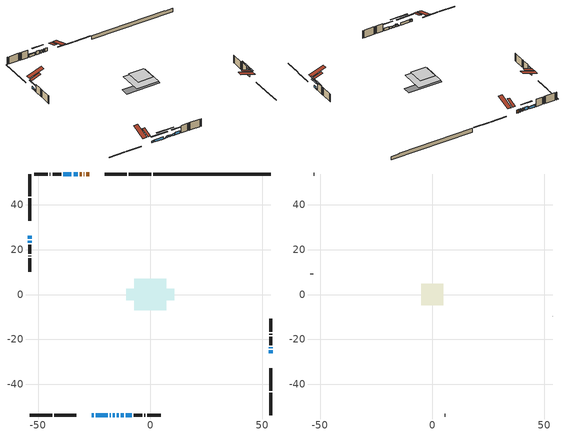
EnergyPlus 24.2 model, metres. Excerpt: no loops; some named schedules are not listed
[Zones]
conditioned space
 floor outside (Floor1 construction): -2.53,-2.53 -2.53,2.53 2.53,2.53 2.53,-2.53 z0.61
 floor adiabatic (AdiabaticFloorConstruction): -7.09,-7.09 -7.09,7.09 7.09,7.09 7.09,-7.09 z3.05
 floor foundation (Slab1 construction): -10.64,-2.46 -10.64,2.46 10.64,2.46 10.64,-2.46 z-1.83
 wall outside (RimJoist1 construction): 0.42,53.77 -9.58,53.77 / -53.77,-53.77 -43.77,-53.77 / -53.77,53.77 -53.77,43.77 / 53.77,-53.77 53.77,-43.77 z0.61:0.91
 wall outside (RimJoist2 construction): -10.51,53.77 -20.34,53.77 / -42.84,-53.77 -33.01,-53.77 / -53.77,42.84 -53.77,33.01 / 53.77,-42.84 53.77,-33.01 z0.61:0.91
 wall outside (AdiabaticWallConstruction 1): -27.2,53.77 -28.48,53.77 / -29.41,53.77 -29.75,53.77 / -30.67,53.77 -31.49,53.77 z0.61:2.64
 wall outside (AdiabaticWallConstruction): -26.15,-53.77 -25.24,-53.77 / -16.79,-53.77 -15.88,-53.77 z0.61:1.69; -24.31,-53.77 -18.94,-53.77 / -10.97,-53.77 -8.28,-53.77 z0.61:2.21; -32.41,53.77 -34.23,53.77 z0.61:2.77; -53.77,26.15 -53.77,24.85 / 53.77,-26.15 53.77,-24.85 z0.61:2.16; -18.01,-53.77 -17.72,-53.77 / 53.77,-23.92 53.77,-23.63 z0.61:0.96; -35.15,53.77 -38.83,53.77 z0.61:2.07; -53.77,23.92 -53.77,23.04 z0.61:1.66; -14.96,-53.77 -14,-53.77 / -13.07,-53.77 -11.9,-53.77 z0.61:1.83
 wall outside (Wall1 construction): -39.76,53.77 -43.61,53.77 / -7.35,-53.77 -3.5,-53.77 / -53.77,22.11 -53.77,18.26 / 53.77,-22.7 53.77,-18.85 z0.61:5.49
 wall outside (Wall2 construction): -44.54,53.77 -44.87,53.77 / -2.57,-53.77 -2.25,-53.77 / -53.77,17.33 -53.77,17.01 / 53.77,-17.92 53.77,-17.6 z0.61:5.49
 wall outside (Wall3 construction): -45.79,53.77 -51.73,53.77 / -1.32,-53.77 4.61,-53.77 / -53.77,16.08 -53.77,10.14 / 53.77,-16.67 53.77,-10.74 z0.61:5.49
 wall foundation (FoundationWall1 construction): 1.35,53.77,-1.83 1.35,53.77,0.61 48.53,53.77,0.61 48.53,53.77,0.26 53.77,53.77,0.26 53.77,53.77,-1.83
 window (WindowConstruction): -26.15,-53.77 -25.24,-53.77 z0.61:1.69
 window (WindowConstruction 5): -24.31,-53.77 -18.94,-53.77 z0.61:2.21
 window (WindowConstruction 6): -32.41,53.77 -34.23,53.77 z0.61:2.76
 window (WindowConstruction 7): -53.77,26.15 -53.77,24.85 z0.61:2.16
 window (WindowConstruction 8): 53.77,-26.15 53.77,-24.85 z0.61:2.16
 window (WindowConstruction 11): -18.01,-53.77 -17.72,-53.77 z0.61:0.95
 window (WindowConstruction 12): 53.77,-23.92 53.77,-23.63 z0.61:0.95
 window (WindowConstruction 1): -16.79,-53.77 -15.88,-53.77 z0.61:1.69
 window (WindowConstruction 2): -35.15,53.77 -38.83,53.77 z0.61:2.07
 window (WindowConstruction 3): -53.77,23.92 -53.77,23.04 z0.61:1.66
 window (WindowConstruction 9): -14.95,-53.77 -14,-53.77 z0.61:1.83
 window (WindowConstruction 10): -13.07,-53.77 -11.9,-53.77 z0.61:1.83
 window (WindowConstruction 4): -10.97,-53.77 -8.28,-53.77 z0.61:2.21
 door (Door): -27.2,53.77 -28.48,53.77 z0.61:2.64
 door (Door 1): -29.41,53.77 -29.75,53.77 z0.61:2.64
 door (Door 2): -30.68,53.77 -31.49,53.77 z0.61:2.64
 ceiling adiabatic (AdiabaticFloorConstruction): 7.09,-7.09 7.09,7.09 -7.09,7.09 -7.09,-7.09 z3.05
 roof outside (Roof2 construction): -26.28,53.77,5.49 -26.28,47.76,7.49 -24.69,47.76,7.49 -24.69,53.77,5.49; -27.08,-53.77,5.49 -27.08,-47.76,7.49 -28.66,-47.76,7.49 -28.66,-53.77,5.49; -53.77,27.08,5.49 -47.76,27.08,7.49 -47.76,28.66,7.49 -53.77,28.66,5.49; 53.77,-27.08,5.49 47.76,-27.08,7.49 47.76,-28.66,7.49 53.77,-28.66,5.49
attic - vented
 floor to conditioned space (Floor2 construction Reversed): -4.85,-4.85 -4.85,4.85 4.85,4.85 4.85,-4.85 z5.49
 wall outside (Wall4 construction): -52.66,53.77 -52.85,53.77 / 5.54,-53.77 5.73,-53.77 / -53.77,9.22 -53.77,9.03 / 53.77,-9.81 53.77,-9.62 z0.61:5.49
 roof outside (Roof1 construction): -23.76,53.77,5.49 -23.76,44.32,8.64 -21.27,44.32,8.64 -21.27,53.77,5.49; -29.59,-53.77,5.49 -29.59,-44.32,8.64 -32.08,-44.32,8.64 -32.08,-53.77,5.49; -53.77,29.59,5.49 -44.32,29.59,8.64 -44.32,32.08,8.64 -53.77,32.08,5.49; 53.77,-29.59,5.49 44.32,-29.59,8.64 44.32,-32.08,8.64 53.77,-32.08,5.49
shading: -25.04,-53.77 -26.35,-53.77 -26.35,-54.19 -25.04,-54.19 z1.89; -16.3,-53.77 -26.95,-53.77 -26.95,-54.19 -16.3,-54.19 z4.85; -36.86,53.77 -29.77,53.77 -29.77,54.19 -36.86,54.19 z5.4; -53.77,22.21 -53.77,28.79 -54.19,28.79 -54.19,22.21 z4.8; 53.77,-22.21 53.77,-28.79 54.19,-28.79 54.19,-22.21 z4.8; -12.41,-53.77 -23.32,-53.77 -23.32,-54.19 -12.41,-54.19 z6.26; 53.77,-18.32 53.77,-29.23 54.19,-29.23 54.19,-18.32 z6.26; -15.68,-53.77 -16.99,-53.77 -16.99,-54.19 -15.68,-54.19 z1.89; -39.03,53.77 -34.95,53.77 -34.95,54.19 -39.03,54.19 z2.27; -53.77,22.84 -53.77,24.12 -54.19,24.12 -54.19,22.84 z1.86; -5.64,-53.77 -13.61,-53.77 -13.61,-54.19 -5.64,-54.19 z4.85
[Building]
Building 1: Terrain=Suburbs
[Site:GroundTemperature:Undisturbed:Xing]
Site Ground Temperature Undisturbed Xing 1: 0.849921, 962, 3353.39, 6.1, 11.7, -1.7, 32, 14
[Site:Location]
Lennoxville_QC: Latitude {deg}=45.37; Longitude {deg}=-71.82; Time Zone {hr}=-5; Elevation {m}=181; Keep Site Location Information=Yes
[Site:GroundTemperature:Deep]
6.1, 6.1, 6.1, 6.1, 6.1, 6.1, 6.1, 6.1, 6.1, 6.1, 6.1, 6.1
[Site:GroundTemperature:Shallow]
1.13419, -1.04782, -1.22257, -0.187089, 3.96977, 8.10726, 11.6942, 13.9665, 14.1596, 12.3115, 8.81593, 4.80536
[Site:WaterMainsTemperature]
Calculation Method=Schedule; Temperature Schedule=mains temperature schedule
[Material] Roughness=Rough; Thermal Absorptance=0.9
Name | Thickness {m} | Conductivity {W/m-K} | Density {kg/m3} | Specific Heat {J/kg-K} | Solar Absorptance | Visible Absorptance
asphalt or fiberglass shingles | 0.00635 | 0.162714 | 1121.4 | 1465.45 | 0.84 | 0.84
ceiling loosefill ins | 0.169333 | 0.0480833 | 16.02 | 1046.75 | 0.7 | 0.7
ceiling stud and cavity | 0.1397 | 0.152571 | 65.682 | 1177.47 | 0.7 | 0.7
concrete 4.0 in. | 0.1016 | 1.803125 | 2242.8 | 837.4 | 0.7 | 0.7
concrete 8.0 in. | 0.2032 | 1.803125 | 2242.8 | 837.4 | 0.7 | 0.7
door material | 0.04445 | 0.0451087 | 512.64 | 1214.23 | 0.7 | 0.7
door material 1 | 0.04445 | 0.188738 | 512.64 | 1214.23 | 0.7 | 0.7
door material 2 | 0.04445 | 0.053851 | 512.64 | 1214.23 | 0.7 | 0.7
exterior vertical ins | 0.031018 | 0.029427 | 32.04 | 1214.23 | 0.7 | 0.7
floor covering | 0.0127 | 0.0433444 | 54.468 | 1339.84 | 0.6 | 0.6
floor rigid ins | 0.155448 | 0.029427 | 32.04 | 1214.23 | 0.7 | 0.7
floor rigid ins 1; wall rigid ins 1 | 0.512978 | 0.029427 | 32.04 | 1214.23 | 0.7 | 0.7
floor stud and cavity | 0.1397 | 0.132186 | 92.3553 | 1139.71 | 0.7 | 0.7
floor stud and cavity 1 | 0.1397 | 1.75129 | 37.0049 | 1207.88 | 0.7 | 0.7
furniture material conditioned space 1 | 0.1524 | 0.115458 | 640.8 | 1214.23 | 0.6 | 0.6
gypsum board | 0.0127 | 0.160291 | 801 | 837.4 | 0.6 | 0.6
gypsum board 1 | 0.0127 | 0.160291 | 801 | 837.4 | 0.7 | 0.7
osb sheathing 0.5 in. | 0.0127 | 0.115458 | 512.64 | 1214.23 | 0.7 | 0.7
osb sheathing 0.75 in. | 0.01905 | 0.115458 | 512.64 | 1214.23 | 0.7 | 0.7
osb sheathing 2.0 in. | 0.0508 | 0.115458 | 512.64 | 1214.23 | 0.7 | 0.7
rim joist rigid ins; roof rigid ins | 0.103632 | 0.029427 | 32.04 | 1214.23 | 0.7 | 0.7
rim joist stud and cavity | 0.0508 | 0.135714 | 125.044 | 1163.47 | 0.6 | 0.6
rim joist stud and cavity 1 | 0.0508 | 0.0563939 | 125.044 | 1163.47 | 0.6 | 0.6
roof stud and cavity | 0.2032 | 0.243571 | 78.34581 | 1123.46 | 0.7 | 0.7
wall rigid ins | 0.051816 | 0.029427 | 32.04 | 1214.23 | 0.7 | 0.7
wall stud and cavity | 0.1397 | 0.0836021 | 139.0536 | 1170.24 | 0.7 | 0.7
wall stud and cavity 1 | 0.1397 | 0.094676 | 139.0536 | 1170.24 | 0.7 | 0.7
wall stud and cavity 2 | 0.1397 | 0.0820459 | 139.0536 | 1170.24 | 0.7 | 0.7
wall stud and cavity 3 | 0.0889 | 6.1454 | 50.32683 | 1063.81 | 0.6 | 0.6
wall stud and cavity 4 | 0.0889 | 0.380278 | 52.3479 | 1209.89 | 0.7 | 0.7
wall stud and cavity 5 | 0.0889 | 0.391764 | 83.0341 | 1211.67 | 0.7 | 0.7
wood siding | 0.0254 | 0.102417 | 544.68 | 1172.36 | 0.4 | 0.4
wood siding 1 | 0.00254 | 0.102417 | 544.68 | 1172.36 | 0.4 | 0.4
wood siding 2; wood siding 3; wood siding 4 | 0.0254 | 0.102417 | 544.68 | 1172.36 | 0.7 | 0.7
[WindowMaterial:SimpleGlazingSystem]
Name | U-Factor {W/m2-K} | Solar Heat Gain Coefficient
WindowMaterial | 2.958238 | 0.57
WindowMaterial 1 | 2.40236 | 0.35
WindowMaterial 10 | 3.04568 | 0.26
WindowMaterial 2 | 2.92644 | 0.61
WindowMaterial 3 | 2.96164 | 0.56
WindowMaterial 4 | 2.91792 | 0.63
WindowMaterial 5 | 2.123572 | 0.4
WindowMaterial 6 | 2.89237 | 0.66
WindowMaterial 7 | 2.92076 | 0.62
WindowMaterial 8 | 1.65854 | 0.42
WindowMaterial 9 | 1.63015 | 0.43
[Construction]
AdiabaticFloorConstruction: floor stud and cavity 1, floor rigid ins 1, osb sheathing 0.75 in., floor covering
AdiabaticWallConstruction: wood siding 3, wall rigid ins 1, wall stud and cavity 4, gypsum board
AdiabaticWallConstruction 1: wood siding 4, wall rigid ins 1, wall stud and cavity 4, gypsum board
Door: door material
Door 1: door material 1
Door 2: door material 2
Floor1 construction: floor stud and cavity, floor rigid ins, osb sheathing 0.75 in., floor covering
Floor2 construction Reversed: gypsum board, ceiling stud and cavity, ceiling loosefill ins
FoundationWall1 construction: concrete 8.0 in., gypsum board 1
furniture construction conditioned space 1: furniture material conditioned space 1
PartitionWallConstruction: gypsum board, wall stud and cavity 5, gypsum board
RimJoist1 construction: wood siding 2, rim joist rigid ins, osb sheathing 2.0 in., rim joist stud and cavity
RimJoist2 construction: wood siding 2, rim joist rigid ins, osb sheathing 2.0 in., rim joist stud and cavity 1
Roof1 construction: asphalt or fiberglass shingles
Roof2 construction: asphalt or fiberglass shingles, roof rigid ins, osb sheathing 0.75 in., roof stud and cavity, gypsum board
Slab1 construction: concrete 4.0 in.
Wall1 construction: wood siding, wall rigid ins, osb sheathing 0.5 in., wall stud and cavity, gypsum board
Wall2 construction: wood siding, wall rigid ins, osb sheathing 0.5 in., wall stud and cavity 1, gypsum board
Wall3 construction: wood siding, wall rigid ins, osb sheathing 0.5 in., wall stud and cavity 2, gypsum board
Wall4 construction: wood siding 1, wall stud and cavity 3
WindowConstruction: WindowMaterial
WindowConstruction 1: WindowMaterial 1
WindowConstruction 10: WindowMaterial 9
WindowConstruction 11; WindowConstruction 12: WindowMaterial 10
WindowConstruction 2: WindowMaterial 2
WindowConstruction 3: WindowMaterial 3
WindowConstruction 4: WindowMaterial 4
WindowConstruction 5: WindowMaterial 5
WindowConstruction 6: WindowMaterial 6
WindowConstruction 7; WindowConstruction 8: WindowMaterial 7
WindowConstruction 9: WindowMaterial 8
[Zone] Multiplier=1; Part of Total Floor Area=Yes
Name | Volume {m3}
attic - vented | 48.1865
conditioned space | 764.6
[Space]
Name | Zone | Volume {m3}
attic - vented 1 | attic - vented | 48.1865
conditioned space 1 | conditioned space | 764.6
[ZoneInfiltration:EffectiveLeakageArea]
infil attic - vented 1: Zone or Space=attic - vented 1; Schedule=Always On Discrete; Effective Air Leakage Area {cm2}=4037.14; Stack Coefficient=0.000558247; Wind Coefficient=1.59637e-05
[ZoneMixing]
whole house fan mix: Zone or Space=attic - vented; Schedule=Always On Continuous; Design Flow Rate Calculation Method=Flow/Zone; Design Flow Rate {m3/s}=0; Source Zone or Space=conditioned space
[SurfaceProperty:ExposedFoundationPerimeter]
Slab1: Exposed Perimeter Calculation Method=TotalExposedPerimeter; Total Exposed Perimeter {m}=52.427
[InternalMass] Zone or ZoneList=conditioned space; Space or SpaceList=conditioned space 1
Name | Construction | Surface Area {m2}
furniture mass conditioned space 1 | furniture construction conditioned space 1 | 132.572
partition wall mass | PartitionWallConstruction | 331.43
[Lights]
interior lighting: Zone or ZoneList or Space or SpaceList=conditioned space 1; Schedule=interior lighting schedule; Design Level Calculation Method=LightingLevel; Lighting Level {W}=343.2; Return Air Fraction=0; Fraction Radiant=0.6; Fraction Visible=0.2; Fraction Replaceable=1
[People]
occupants: Zone or ZoneList or Space or SpaceList=conditioned space 1; Number of People Schedule=occupants schedule; Number of People Calculation Method=People; Number of People=3; Fraction Radiant=0.314171; Sensible Heat Fraction=0.56303; Activity Level Schedule=occupants activity schedule; Carbon Dioxide Generation Rate {m3/s-W}=0; Enable ASHRAE 55 Comfort Warnings=No; Mean Radiant Temperature Calculation Type=EnclosureAveraged
[ElectricEquipment] Zone or ZoneList or Space or SpaceList=conditioned space 1; Design Level Calculation Method=EquipmentLevel
Name | Schedule | Design Level {W} | Fraction Latent | Fraction Radiant | Fraction Lost
clothes dryer | clothes dryer schedule | 140.772 | 0.015 | 0.081 | 0.85
clothes washer | clothes washer schedule | 32.1985 | 0.03 | 0.162 | 0.7
cooking range | cooking range schedule | 215.147 | 0.08 | 0.432 | 0.2
dishwasher | dishwasher schedule | 66.8632 | 0.3 | 0.18 | 0.4
fridge | fridge schedule | 72.9452 | 0 | 0.6 | 0
mech vent house fan | mech vent house fan schedule | 100 | 0 | 0 | 1
mech vent house fan cfis | mech vent house fan cfis schedule | 0 | 0 | 0 | 0
misc plug loads | misc plug loads schedule | 494.7 | 0.045 | 0.513 | 0.1
whole house fan | Always On Discrete | 0 | 0 | 0 | 1
[OtherEquipment] Zone or ZoneList or Space or SpaceList=conditioned space 1; Design Level Calculation Method=EquipmentLevel
Name | Fuel Type | Schedule | Design Level {W} | Fraction Latent | Fraction Radiant | Fraction Lost
clothes dryer 1 | Electricity | clothes dryer schedule | 0 | 0.015 | 0.081 | 0.85
cooking range 1 | Electricity | cooking range schedule | 0 | 0.08 | 0.432 | 0.2
general water use latent | None | general water use schedule | 62.594 | 1 | 0 | 0
general water use sensible | None | general water use schedule | -61.6891 | 0 | 0.6 | 0
mech vent house fan latent load | None | Always On Discrete | 0 | 1 | 0 | 0
mech vent house fan sensible load | None | Always On Discrete | 0 | 0 | 0 | 0
water heater energy adjustment1 | Electricity | Always On Discrete | 0.01 | 0 | 0 | 1
[ZoneInfiltration:DesignFlowRate] Zone or ZoneList or Space or SpaceList=conditioned space 1; Schedule=Always On Discrete; Design Flow Rate Calculation Method=Flow/Zone; Design Flow Rate {m3/s}=0
infil flow; natural vent flow; whole house fan flow
[GroundHeatExchanger:System]
ground source heat pump exchanger: Design Flow Rate {m3/s}=0.000757082; Undisturbed Ground Temperature Model Type=Site:GroundTemperature:Undisturbed:Xing; Undisturbed Ground Temperature Model=Site Ground Temperature Undisturbed Xing 1; Ground Thermal Conductivity {W/m-K}=0.849921; Ground Thermal Heat Capacity {J/m3-K}=3.22596e+06; GHE:Vertical:ResponseFactors Object=ground source heat pump exchanger Response Factors
[GroundHeatExchanger:Vertical:Properties]
ground source heat pump exchanger Properties: Depth of Top of Borehole {m}=1; Borehole Length {m}=125.8824; Borehole Diameter {m}=0.127; Grout Thermal Conductivity {W/m-K}=1.29825; Grout Thermal Heat Capacity {J/m3-K}=3900000; Pipe Thermal Conductivity {W/m-K}=0.39813; Pipe Thermal Heat Capacity {J/m3-K}=1770000; Pipe Outer Diameter {m}=0.042164; Pipe Thickness {m}=0.0038354; U-Tube Distance {m}=0.066802
[GroundHeatExchanger:ResponseFactors]
ground source heat pump exchanger Response Factors: GHE:Vertical:Properties Object=ground source heat pump exchanger Properties; Number of Boreholes=4; G-Function Reference Ratio=0.000504439; g-Function Ln(T/Ts) Value 1=-8.5; g-Function g Value 1=2.69342; g-Function Ln(T/Ts) Value 2=-7.8; g-Function g Value 2=3.04251; g-Function Ln(T/Ts) Value 3=-7.2; g-Function g Value 3=3.35926; g-Function Ln(T/Ts) Value 4=-6.5; g-Function g Value 4=3.79515; g-Function Ln(T/Ts) Value 5=-5.9; g-Function g Value 5=4.26941; g-Function Ln(T/Ts) Value 6=-5.2; g-Function g Value 6=4.98447; g-Function Ln(T/Ts) Value 7=-4.5; g-Function g Value 7=5.88554; g-Function Ln(T/Ts) Value 8=-3.963; g-Function g Value 8=6.67832; g-Function Ln(T/Ts) Value 9=-3.27; g-Function g Value 9=7.77224; g-Function Ln(T/Ts) Value 10=-2.864; g-Function g Value 10=8.42336; g-Function Ln(T/Ts) Value 11=-2.577; g-Function g Value 11=8.87878; g-Function Ln(T/Ts) Value 12=-2.171; g-Function g Value 12=9.50549; g-Function Ln(T/Ts) Value 13=-1.884; g-Function g Value 13=9.9318; g-Function Ln(T/Ts) Value 14=-1.191; g-Function g Value 14=10.8753; g-Function Ln(T/Ts) Value 15=-0.497; g-Function g Value 15=11.6684; g-Function Ln(T/Ts) Value 16=-0.274; g-Function g Value 16=11.8853; g-Function Ln(T/Ts) Value 17=-0.051; g-Function g Value 17=12.0804; g-Function Ln(T/Ts) Value 18=0.196; g-Function g Value 18=12.2707; g-Function Ln(T/Ts) Value 19=0.419; g-Function g Value 19=12.4188; g-Function Ln(T/Ts) Value 20=0.642; g-Function g Value 20=12.5455; g-Function Ln(T/Ts) Value 21=0.873; g-Function g Value 21=12.6549; g-Function Ln(T/Ts) Value 22=1.112; g-Function g Value 22=12.7467; g-Function Ln(T/Ts) Value 23=1.335; g-Function g Value 23=12.8152; g-Function Ln(T/Ts) Value 24=1.679; g-Function g Value 24=12.8935; g-Function Ln(T/Ts) Value 25=2.028; g-Function g Value 25=12.947; g-Function Ln(T/Ts) Value 26=2.275; g-Function g Value 26=12.9733; g-Function Ln(T/Ts) Value 27=3.003; g-Function g Value 27=13.0157
[Foundation:Kiva]
Foundation Kiva 1: Initial Indoor Air Temperature {C}=21; Wall Height Above Grade {m}=0.609996; Wall Depth Below Slab {m}=0.2032; Custom Block Material Name 1=exterior vertical ins; Custom Block Depth 1 {m}=2.43998; Custom Block X Position 1 {m}=0.2159; Custom Block Z Position 1 {m}=0
[Foundation:Kiva:Settings]
Soil Conductivity {W/m-K}=0.849921; Soil Density {kg/m3}=1842.3; Soil Specific Heat {J/kg-K}=418.7; Ground Solar Absorptivity=0.9; Ground Thermal Absorptivity=0.9; Ground Surface Roughness {m}=0.03; Far-Field Width {m}=40; Deep-Ground Boundary Condition=ZeroFlux; Deep-Ground Depth {m}=40; Minimum Cell Dimension {m}=0.2; Maximum Cell Growth Coefficient=3; Simulation Timestep=Timestep
[Exterior:Lights]
exterior lighting: Schedule=exterior lighting schedule; Design Level {W}=75.6
[Schedule:Constant]
Name | Hourly Value
Always On Continuous; mech vent house fan schedule; mech vent house fan cfis schedule; Always On Discrete | 1
occupants activity schedule | 117.228
fridge schedule | 0
[Schedule:Week:Daily]
interior lighting schedule Week Rule - Jan1-Jan27: interior lighting schedule day, interior lighting schedule day, interior lighting schedule day, interior lighting schedule day, interior lighting schedule day, interior lighting schedule day, interior lighting schedule day, interior lighting schedule default day, interior lighting schedule default day, interior lighting schedule default day, interior lighting schedule default day, interior lighting schedule default day
interior lighting schedule Week Rule - Jan28-Feb3: interior lighting schedule day, interior lighting schedule day, interior lighting schedule day, interior lighting schedule day, interior lighting schedule day 1, interior lighting schedule day 1, interior lighting schedule day 1, interior lighting schedule default day, interior lighting schedule default day, interior lighting schedule default day, interior lighting schedule default day, interior lighting schedule default day
interior lighting schedule Week Rule - Feb4-Feb24: interior lighting schedule day 1, interior lighting schedule day 1, interior lighting schedule day 1, interior lighting schedule day 1, interior lighting schedule day 1, interior lighting schedule day 1, interior lighting schedule day 1, interior lighting schedule default day, interior lighting schedule default day, interior lighting schedule default day, interior lighting schedule default day, interior lighting schedule default day
interior lighting schedule Week Rule - Feb25-Mar3: interior lighting schedule day 1, interior lighting schedule day 1, interior lighting schedule day 1, interior lighting schedule day 1, interior lighting schedule day 2, interior lighting schedule day 2, interior lighting schedule day 2, interior lighting schedule default day, interior lighting schedule default day, interior lighting schedule default day, interior lighting schedule default day, interior lighting schedule default day
interior lighting schedule Week Rule - Mar4-Mar31: interior lighting schedule day 2, interior lighting schedule day 2, interior lighting schedule day 2, interior lighting schedule day 2, interior lighting schedule day 2, interior lighting schedule day 2, interior lighting schedule day 2, interior lighting schedule default day, interior lighting schedule default day, interior lighting schedule default day, interior lighting schedule default day, interior lighting schedule default day
interior lighting schedule Week Rule - Apr1-Apr28: interior lighting schedule day 3, interior lighting schedule day 3, interior lighting schedule day 3, interior lighting schedule day 3, interior lighting schedule day 3, interior lighting schedule day 3, interior lighting schedule day 3, interior lighting schedule default day, interior lighting schedule default day, interior lighting schedule default day, interior lighting schedule default day, interior lighting schedule default day
interior lighting schedule Week Rule - Apr29-May5: interior lighting schedule day 3, interior lighting schedule day 3, interior lighting schedule day 4, interior lighting schedule day 4, interior lighting schedule day 4, interior lighting schedule day 4, interior lighting schedule day 4, interior lighting schedule default day, interior lighting schedule default day, interior lighting schedule default day, interior lighting schedule default day, interior lighting schedule default day
interior lighting schedule Week Rule - May6-May26: interior lighting schedule day 4, interior lighting schedule day 4, interior lighting schedule day 4, interior lighting schedule day 4, interior lighting schedule day 4, interior lighting schedule day 4, interior lighting schedule day 4, interior lighting schedule default day, interior lighting schedule default day, interior lighting schedule default day, interior lighting schedule default day, interior lighting schedule default day
interior lighting schedule Week Rule - May27-Jun2: interior lighting schedule day 4, interior lighting schedule day 4, interior lighting schedule day 4, interior lighting schedule day 4, interior lighting schedule day 4, interior lighting schedule day 5, interior lighting schedule day 5, interior lighting schedule default day, interior lighting schedule default day, interior lighting schedule default day, interior lighting schedule default day, interior lighting schedule default day
interior lighting schedule Week Rule - Jun3-Jun30: interior lighting schedule day 5, interior lighting schedule day 5, interior lighting schedule day 5, interior lighting schedule day 5, interior lighting schedule day 5, interior lighting schedule day 5, interior lighting schedule day 5, interior lighting schedule default day, interior lighting schedule default day, interior lighting schedule default day, interior lighting schedule default day, interior lighting schedule default day
interior lighting schedule Week Rule - Jul1-Jul28: interior lighting schedule day 6, interior lighting schedule day 6, interior lighting schedule day 6, interior lighting schedule day 6, interior lighting schedule day 6, interior lighting schedule day 6, interior lighting schedule day 6, interior lighting schedule default day, interior lighting schedule default day, interior lighting schedule default day, interior lighting schedule default day, interior lighting schedule default day
interior lighting schedule Week Rule - Jul29-Aug4: interior lighting schedule day 6, interior lighting schedule day 6, interior lighting schedule day 6, interior lighting schedule day 7, interior lighting schedule day 7, interior lighting schedule day 7, interior lighting schedule day 7, interior lighting schedule default day, interior lighting schedule default day, interior lighting schedule default day, interior lighting schedule default day, interior lighting schedule default day
interior lighting schedule Week Rule - Aug5-Aug25: interior lighting schedule day 7, interior lighting schedule day 7, interior lighting schedule day 7, interior lighting schedule day 7, interior lighting schedule day 7, interior lighting schedule day 7, interior lighting schedule day 7, interior lighting schedule default day, interior lighting schedule default day, interior lighting schedule default day, interior lighting schedule default day, interior lighting schedule default day
interior lighting schedule Week Rule - Aug26-Sep1: interior lighting schedule day 7, interior lighting schedule day 7, interior lighting schedule day 7, interior lighting schedule day 7, interior lighting schedule day 7, interior lighting schedule day 7, interior lighting schedule day 8, interior lighting schedule default day, interior lighting schedule default day, interior lighting schedule default day, interior lighting schedule default day, interior lighting schedule default day
interior lighting schedule Week Rule - Sep2-Sep29: interior lighting schedule day 8, interior lighting schedule day 8, interior lighting schedule day 8, interior lighting schedule day 8, interior lighting schedule day 8, interior lighting schedule day 8, interior lighting schedule day 8, interior lighting schedule default day, interior lighting schedule default day, interior lighting schedule default day, interior lighting schedule default day, interior lighting schedule default day
interior lighting schedule Week Rule - Sep30-Oct6: interior lighting schedule day 8, interior lighting schedule day 9, interior lighting schedule day 9, interior lighting schedule day 9, interior lighting schedule day 9, interior lighting schedule day 9, interior lighting schedule day 9, interior lighting schedule default day, interior lighting schedule default day, interior lighting schedule default day, interior lighting schedule default day, interior lighting schedule default day
interior lighting schedule Week Rule - Oct7-Oct27: interior lighting schedule day 9, interior lighting schedule day 9, interior lighting schedule day 9, interior lighting schedule day 9, interior lighting schedule day 9, interior lighting schedule day 9, interior lighting schedule day 9, interior lighting schedule default day, interior lighting schedule default day, interior lighting schedule default day, interior lighting schedule default day, interior lighting schedule default day
interior lighting schedule Week Rule - Oct28-Nov3: interior lighting schedule day 9, interior lighting schedule day 9, interior lighting schedule day 9, interior lighting schedule day 9, interior lighting schedule day 10, interior lighting schedule day 10, interior lighting schedule day 10, interior lighting schedule default day, interior lighting schedule default day, interior lighting schedule default day, interior lighting schedule default day, interior lighting schedule default day
interior lighting schedule Week Rule - Nov4-Nov24: interior lighting schedule day 10, interior lighting schedule day 10, interior lighting schedule day 10, interior lighting schedule day 10, interior lighting schedule day 10, interior lighting schedule day 10, interior lighting schedule day 10, interior lighting schedule default day, interior lighting schedule default day, interior lighting schedule default day, interior lighting schedule default day, interior lighting schedule default day
interior lighting schedule Week Rule - Nov25-Dec1: interior lighting schedule day 10, interior lighting schedule day 10, interior lighting schedule day 10, interior lighting schedule day 10, interior lighting schedule day 10, interior lighting schedule day 10, interior lighting schedule day 11, interior lighting schedule default day, interior lighting schedule default day, interior lighting schedule default day, interior lighting schedule default day, interior lighting schedule default day
interior lighting schedule Week Rule - Dec2-Dec31: interior lighting schedule day 11, interior lighting schedule day 11, interior lighting schedule day 11, interior lighting schedule day 11, interior lighting schedule day 11, interior lighting schedule day 11, interior lighting schedule day 11, interior lighting schedule default day, interior lighting schedule default day, interior lighting schedule default day, interior lighting schedule default day, interior lighting schedule default day
occupants schedule Week Rule - Jan1-Dec31: occupants schedule day, occupants schedule day, occupants schedule day, occupants schedule day, occupants schedule day, occupants schedule day, occupants schedule day, occupants schedule default day, occupants schedule default day, occupants schedule default day, occupants schedule default day, occupants schedule default day
clothes dryer schedule Week Rule - Jan1-Dec31: clothes dryer schedule day, clothes dryer schedule day, clothes dryer schedule day, clothes dryer schedule day, clothes dryer schedule day, clothes dryer schedule day, clothes dryer schedule day, clothes dryer schedule default day, clothes dryer schedule default day, clothes dryer schedule default day, clothes dryer schedule default day, clothes dryer schedule default day
clothes washer schedule Week Rule - Jan1-Dec31: clothes washer schedule day, clothes washer schedule day, clothes washer schedule day, clothes washer schedule day, clothes washer schedule day, clothes washer schedule day, clothes washer schedule day, clothes washer schedule default day, clothes washer schedule default day, clothes washer schedule default day, clothes washer schedule default day, clothes washer schedule default day
cooking range schedule Week Rule - Jan1-Dec31: cooking range schedule day, cooking range schedule day, cooking range schedule day, cooking range schedule day, cooking range schedule day, cooking range schedule day, cooking range schedule day, cooking range schedule default day, cooking range schedule default day, cooking range schedule default day, cooking range schedule default day, cooking range schedule default day
dishwasher schedule Week Rule - Jan1-Dec31: dishwasher schedule day, dishwasher schedule day, dishwasher schedule day, dishwasher schedule day, dishwasher schedule day, dishwasher schedule day, dishwasher schedule day, dishwasher schedule default day, dishwasher schedule default day, dishwasher schedule default day, dishwasher schedule default day, dishwasher schedule default day
misc plug loads schedule Week Rule - Jan1-Dec31: misc plug loads schedule day, misc plug loads schedule day, misc plug loads schedule day, misc plug loads schedule day, misc plug loads schedule day, misc plug loads schedule day, misc plug loads schedule day, misc plug loads schedule default day, misc plug loads schedule default day, misc plug loads schedule default day, misc plug loads schedule default day, misc plug loads schedule default day
general water use schedule Week Rule - Jan1-Dec31: general water use schedule day, general water use schedule day, general water use schedule day, general water use schedule day, general water use schedule day, general water use schedule day, general water use schedule day, general water use schedule default day, general water use schedule default day, general water use schedule default day, general water use schedule default day, general water use schedule default day
exterior lighting schedule Week Rule - Jan1-Jan27: exterior lighting schedule day, exterior lighting schedule day, exterior lighting schedule day, exterior lighting schedule day, exterior lighting schedule day, exterior lighting schedule day, exterior lighting schedule day, exterior lighting schedule default day, exterior lighting schedule default day, exterior lighting schedule default day, exterior lighting schedule default day, exterior lighting schedule default day
exterior lighting schedule Week Rule - Jan28-Feb3: exterior lighting schedule day, exterior lighting schedule day, exterior lighting schedule day, exterior lighting schedule day, exterior lighting schedule day 1, exterior lighting schedule day 1, exterior lighting schedule day 1, exterior lighting schedule default day, exterior lighting schedule default day, exterior lighting schedule default day, exterior lighting schedule default day, exterior lighting schedule default day
exterior lighting schedule Week Rule - Feb4-Feb24: exterior lighting schedule day 1, exterior lighting schedule day 1, exterior lighting schedule day 1, exterior lighting schedule day 1, exterior lighting schedule day 1, exterior lighting schedule day 1, exterior lighting schedule day 1, exterior lighting schedule default day, exterior lighting schedule default day, exterior lighting schedule default day, exterior lighting schedule default day, exterior lighting schedule default day
exterior lighting schedule Week Rule - Feb25-Mar3: exterior lighting schedule day 1, exterior lighting schedule day 1, exterior lighting schedule day 1, exterior lighting schedule day 1, exterior lighting schedule day 2, exterior lighting schedule day 2, exterior lighting schedule day 2, exterior lighting schedule default day, exterior lighting schedule default day, exterior lighting schedule default day, exterior lighting schedule default day, exterior lighting schedule default day
exterior lighting schedule Week Rule - Mar4-Mar31: exterior lighting schedule day 2, exterior lighting schedule day 2, exterior lighting schedule day 2, exterior lighting schedule day 2, exterior lighting schedule day 2, exterior lighting schedule day 2, exterior lighting schedule day 2, exterior lighting schedule default day, exterior lighting schedule default day, exterior lighting schedule default day, exterior lighting schedule default day, exterior lighting schedule default day
[Schedule:Year]
interior lighting schedule: interior lighting schedule Week Rule - Jan1-Jan27, 1, 1, 1, 27, interior lighting schedule Week Rule - Jan28-Feb3, 1, 28, 2, 3, interior lighting schedule Week Rule - Feb4-Feb24, 2, 4, 2, 24, interior lighting schedule Week Rule - Feb25-Mar3, 2, 25, 3, 3, interior lighting schedule Week Rule - Mar4-Mar31, 3, 4, 3, 31, interior lighting schedule Week Rule - Apr1-Apr28, 4, 1, 4, 28, interior lighting schedule Week Rule - Apr29-May5, 4, 29, 5, 5, interior lighting schedule Week Rule - May6-May26, 5, 6, 5, 26, interior lighting schedule Week Rule - May27-Jun2, 5, 27, 6, 2, interior lighting schedule Week Rule - Jun3-Jun30, 6, 3, 6, 30, interior lighting schedule Week Rule - Jul1-Jul28, 7, 1, 7, 28, interior lighting schedule Week Rule - Jul29-Aug4, 7, 29, 8, 4, interior lighting schedule Week Rule - Aug5-Aug25, 8, 5, 8, 25, interior lighting schedule Week Rule - Aug26-Sep1, 8, 26, 9, 1, interior lighting schedule Week Rule - Sep2-Sep29, 9, 2, 9, 29, interior lighting schedule Week Rule - Sep30-Oct6, 9, 30, 10, 6, interior lighting schedule Week Rule - Oct7-Oct27, 10, 7, 10, 27, interior lighting schedule Week Rule - Oct28-Nov3, 10, 28, 11, 3, interior lighting schedule Week Rule - Nov4-Nov24, 11, 4, 11, 24, interior lighting schedule Week Rule - Nov25-Dec1, 11, 25, 12, 1, interior lighting schedule Week Rule - Dec2-Dec31, 12, 2, 12, 31
occupants schedule: occupants schedule Week Rule - Jan1-Dec31, 1, 1, 12, 31
clothes dryer schedule: clothes dryer schedule Week Rule - Jan1-Dec31, 1, 1, 12, 31
clothes washer schedule: clothes washer schedule Week Rule - Jan1-Dec31, 1, 1, 12, 31
cooking range schedule: cooking range schedule Week Rule - Jan1-Dec31, 1, 1, 12, 31
dishwasher schedule: dishwasher schedule Week Rule - Jan1-Dec31, 1, 1, 12, 31
misc plug loads schedule: misc plug loads schedule Week Rule - Jan1-Dec31, 1, 1, 12, 31
general water use schedule: general water use schedule Week Rule - Jan1-Dec31, 1, 1, 12, 31
exterior lighting schedule: exterior lighting schedule Week Rule - Jan1-Jan27, 1, 1, 1, 27, exterior lighting schedule Week Rule - Jan28-Feb3, 1, 28, 2, 3, exterior lighting schedule Week Rule - Feb4-Feb24, 2, 4, 2, 24, exterior lighting schedule Week Rule - Feb25-Mar3, 2, 25, 3, 3, exterior lighting schedule Week Rule - Mar4-Mar31, 3, 4, 3, 31, exterior lighting schedule Week Rule - Apr1-Apr28, 4, 1, 4, 28, exterior lighting schedule Week Rule - Apr29-May5, 4, 29, 5, 5, exterior lighting schedule Week Rule - May6-May26, 5, 6, 5, 26, exterior lighting schedule Week Rule - May27-Jun2, 5, 27, 6, 2, exterior lighting schedule Week Rule - Jun3-Jun30, 6, 3, 6, 30, exterior lighting schedule Week Rule - Jul1-Jul28, 7, 1, 7, 28, exterior lighting schedule Week Rule - Jul29-Aug4, 7, 29, 8, 4, exterior lighting schedule Week Rule - Aug5-Aug25, 8, 5, 8, 25, exterior lighting schedule Week Rule - Aug26-Sep1, 8, 26, 9, 1, exterior lighting schedule Week Rule - Sep2-Sep29, 9, 2, 9, 29, exterior lighting schedule Week Rule - Sep30-Oct6, 9, 30, 10, 6, exterior lighting schedule Week Rule - Oct7-Oct27, 10, 7, 10, 27, exterior lighting schedule Week Rule - Oct28-Nov3, 10, 28, 11, 3, exterior lighting schedule Week Rule - Nov4-Nov24, 11, 4, 11, 24, exterior lighting schedule Week Rule - Nov25-Dec1, 11, 25, 12, 1, exterior lighting schedule Week Rule - Dec2-Dec31, 12, 2, 12, 31
[Schedule:Compact]
mains temperature schedule: Through: 01/01, For: AllDays, Until: 24:00, 5.95333, Through: 01/02, For: AllDays, Until: 24:00, 5.88111, Through: 01/03, For: AllDays, Until: 24:00, 5.81, Through: 01/04, For: AllDays, Until: 24:00, 5.74, Through: 01/05, For: AllDays, Until: 24:00, 5.67111, Through: 01/06, For: AllDays, Until: 24:00, 5.60333, Through: 01/07, For: AllDays, Until: 24:00, 5.53667, Through: 01/08, For: AllDays, Until: 24:00, 5.47111, Through: 01/09, For: AllDays, Until: 24:00, 5.40722, Through: 01/10, For: AllDays, Until: 24:00, 5.34444, Through: 01/11, For: AllDays, Until: 24:00, 5.28278, Through: 01/12, For: AllDays, Until: 24:00, 5.22278, Through: 01/13, For: AllDays, Until: 24:00, 5.16333, Through: 01/14, For: AllDays, Until: 24:00, 5.10611, Through: 01/15, For: AllDays, Until: 24:00, 5.04944, Through: 01/16, For: AllDays, Until: 24:00, 4.995, Through: 01/17, For: AllDays, Until: 24:00, 4.94111, Through: 01/18, For: AllDays, Until: 24:00, 4.88889, Through: 01/19, For: AllDays, Until: 24:00, 4.83833, Through: 01/20, For: AllDays, Until: 24:00, 4.78889, Through: 01/21, For: AllDays, Until: 24:00, 4.74111, Through: 01/22, For: AllDays, Until: 24:00, 4.69444, Through: 01/23, For: AllDays, Until: 24:00, 4.64944, Through: 01/24, For: AllDays, Until: 24:00, 4.60611, Through: 01/25, For: AllDays, Until: 24:00, 4.56389, Through: 01/26, For: AllDays, Until: 24:00, 4.52333, Through: 01/27, For: AllDays, Until: 24:00, 4.48444, Through: 01/28, For: AllDays, Until: 24:00, 4.44722, Through: 01/29, For: AllDays, Until: 24:00, 4.41111, Through: 01/30, For: AllDays, Until: 24:00, 4.37667, Through: 01/31, For: AllDays, Until: 24:00, 4.34389, Through: 02/01, For: AllDays, Until: 24:00, 4.31278, Through: 02/02, For: AllDays, Until: 24:00, 4.28278, Through: 02/03, For: AllDays, Until: 24:00, 4.255, Through: 02/04, For: AllDays, Until: 24:00, 4.22833, Through: 02/05, For: AllDays, Until: 24:00, 4.20333, Through: 02/06, For: AllDays, Until: 24:00, 4.18, Through: 02/07, For: AllDays, Until: 24:00, 4.15833, Through: 02/08, For: AllDays, Until: 24:00, 4.13833, Through: 02/09, For: AllDays, Until: 24:00, 4.12, Through: 02/10, For: AllDays, Until: 24:00, 4.10333, Through: 02/11, For: AllDays, Until: 24:00, 4.08833, Through: 02/12, For: AllDays, Until: 24:00, 4.07444, Through: 02/13, For: AllDays, Until: 24:00, 4.06278, Through: 02/14, For: AllDays, Until: 24:00, 4.05278, Through: 02/15, For: AllDays, Until: 24:00, 4.04389, Through: 02/16, For: AllDays, Until: 24:00, 4.03722, Through: 02/17, For: AllDays, Until: 24:00, 4.03167, Through: 02/18, For: AllDays, Until: 24:00, 4.02833, Through: 02/19, For: AllDays, Until: 24:00, 4.02667, Through: 02/20, For: AllDays, Until: 24:00, 4.02611, Through: 02/21, For: AllDays, Until: 24:00, 4.02778, Through: 02/22, For: AllDays, Until: 24:00, 4.03056, Through: 02/23, For: AllDays, Until: 24:00, 4.03556, Through: 02/24, For: AllDays, Until: 24:00, 4.04167, Through: 02/25, For: AllDays, Until: 24:00, 4.05, Through: 02/26, For: AllDays, Until: 24:00, 4.05944, Through: 02/27, For: AllDays, Until: 24:00, 4.07111, Through: 02/28, For: AllDays, Until: 24:00, 4.08389, Through: 03/01, For: AllDays, Until: 24:00, 4.09833, Through: 03/02, For: AllDays, Until: 24:00, 4.115, Through: 03/03, For: AllDays, Until: 24:00, 4.13278, Through: 03/04, For: AllDays, Until: 24:00, 4.15222, Through: 03/05, For: AllDays, Until: 24:00, 4.17333, Through: 03/06, For: AllDays, Until: 24:00, 4.19611, Through: 03/07, For: AllDays, Until: 24:00, 4.22056, Through: 03/08, For: AllDays, Until: 24:00, 4.24667, Through: 03/09, For: AllDays, Until: 24:00, 4.27444, Through: 03/10, For: AllDays, Until: 24:00, 4.30389, Through: 03/11, For: AllDays, Until: 24:00, 4.33444, Through: 03/12, For: AllDays, Until: 24:00, 4.36667, Through: 03/13, For: AllDays, Until: 24:00, 4.40056, Through: 03/14, For: AllDays, Until: 24:00, 4.43611, Through: 03/15, For: AllDays, Until: 24:00, 4.47333, Through: 03/16, For: AllDays, Until: 24:00, 4.51167, Through: 03/17, For: AllDays, Until: 24:00, 4.55167, Through: 03/18, For: AllDays, Until: 24:00, 4.59333, Through: 03/19, For: AllDays, Until: 24:00, 4.63667, Through: 03/20, For: AllDays, Until: 24:00, 4.68111, Through: 03/21, For: AllDays, Until: 24:00, 4.72722, Through: 03/22, For: AllDays, Until: 24:00, 4.77444, Through: 03/23, For: AllDays, Until: 24:00, 4.82333, Through: 03/24, For: AllDays, Until: 24:00, 4.87389, Through: 03/25, For: AllDays, Until: 24:00, 4.92556, Through: 03/26, For: AllDays, Until: 24:00, 4.97889, Through: 03/27, For: AllDays, Until: 24:00, 5.03333, Through: 03/28, For: AllDays, Until: 24:00, 5.08889, Through: 03/29, For: AllDays, Until: 24:00, 5.14611, Through: 03/30, For: AllDays, Until: 24:00, 5.205, Through: 03/31, For: AllDays, Until: 24:00, 5.26444, Through: 04/01, For: AllDays, Until: 24:00, 5.32611, Through: 04/02, For: AllDays, Until: 24:00, 5.38833, Through: 04/03, For: AllDays, Until: 24:00, 5.45222, Through: 04/04, For: AllDays, Until: 24:00, 5.51722, Through: 04/05, For: AllDays, Until: 24:00, 5.58333, Through: 04/06, For: AllDays, Until: 24:00, 5.65056, Through: 04/07, For: AllDays, Until: 24:00, 5.71889, Through: 04/08, For: AllDays, Until: 24:00, 5.78889, Through: 04/09, For: AllDays, Until: 24:00, 5.85944, Through: 04/10, For: AllDays, Until: 24:00, 5.93167, Through: 04/11, For: AllDays, Until: 24:00, 6.00444, Through: 04/12, For: AllDays, Until: 24:00, 6.07889, Through: 04/13, For: AllDays, Until: 24:00, 6.15389, Through: 04/14, For: AllDays, Until: 24:00, 6.23056, Through: 04/15, For: AllDays, Until: 24:00, 6.30778, Through: 04/16, For: AllDays, Until: 24:00, 6.38556, Through: 04/17, For: AllDays, Until: 24:00, 6.465, Through: 04/18, For: AllDays, Until: 24:00, 6.545, Through: 04/19, For: AllDays, Until: 24:00, 6.62611, Through: 04/20, For: AllDays, Until: 24:00, 6.70833, Through: 04/21, For: AllDays, Until: 24:00, 6.79111, Through: 04/22, For: AllDays, Until: 24:00, 6.87444, Through: 04/23, For: AllDays, Until: 24:00, 6.95889, Through: 04/24, For: AllDays, Until: 24:00, 7.04444, Through: 04/25, For: AllDays, Until: 24:00, 7.13056, Through: 04/26, For: AllDays, Until: 24:00, 7.21722, Through: 04/27, For: AllDays, Until: 24:00, 7.30444, Through: 04/28, For: AllDays, Until: 24:00, 7.39278, Through: 04/29, For: AllDays, Until: 24:00, 7.48167, Through: 04/30, For: AllDays, Until: 24:00, 7.57111, Through: 05/01, For: AllDays, Until: 24:00, 7.66111, Through: 05/02, For: AllDays, Until: 24:00, 7.75222, Through: 05/03, For: AllDays, Until: 24:00, 7.84333, Through: 05/04, For: AllDays, Until: 24:00, 7.935, Through: 05/05, For: AllDays, Until: 24:00, 8.02722, Through: 05/06, For: AllDays, Until: 24:00, 8.12, Through: 05/07, For: AllDays, Until: 24:00, 8.21333, Through: 05/08, For: AllDays, Until: 24:00, 8.30667, Through: 05/09, For: AllDays, Until: 24:00, 8.40111, Through: 05/10, For: AllDays, Until: 24:00, 8.49556, Through: 05/11, For: AllDays, Until: 24:00, 8.59, Through: 05/12, For: AllDays, Until: 24:00, 8.685, Through: 05/13, For: AllDays, Until: 24:00, 8.78056, Through: 05/14, For: AllDays, Until: 24:00, 8.87611, Through: 05/15, For: AllDays, Until: 24:00, 8.97167, Through: 05/16, For: AllDays, Until: 24:00, 9.06778, Through: 05/17, For: AllDays, Until: 24:00, 9.16389, Through: 05/18, For: AllDays, Until: 24:00, 9.26056, Through: 05/19, For: AllDays, Until: 24:00, 9.35667, Through: 05/20, For: AllDays, Until: 24:00, 9.45333, Through: 05/21, For: AllDays, Until: 24:00, 9.55, Through: 05/22, For: AllDays, Until: 24:00, 9.64667, Through: 05/23, For: AllDays, Until: 24:00, 9.74278, Through: 05/24, For: AllDays, Until: 24:00, 9.83944, Through: 05/25, For: AllDays, Until: 24:00, 9.93611, Through: 05/26, For: AllDays, Until: 24:00, 10.0328, Through: 05/27, For: AllDays, Until: 24:00, 10.1289, Through: 05/28, For: AllDays, Until: 24:00, 10.225, Through: 05/29, For: AllDays, Until: 24:00, 10.3211, Through: 05/30, For: AllDays, Until: 24:00, 10.4167, Through: 05/31, For: AllDays, Until: 24:00, 10.5122, Through: 06/01, For: AllDays, Until: 24:00, 10.6078, Through: 06/02, For: AllDays, Until: 24:00, 10.7028, Through: 06/03, For: AllDays, Until: 24:00, 10.7972, Through: 06/04, For: AllDays, Until: 24:00, 10.8917, Through: 06/05, For: AllDays, Until: 24:00, 10.9856, Through: 06/06, For: AllDays, Until: 24:00, 11.0789, Through: 06/07, For: AllDays, Until: 24:00, 11.1722, Through: 06/08, For: AllDays, Until: 24:00, 11.265, Through: 06/09, For: AllDays, Until: 24:00, 11.3572, Through: 06/10, For: AllDays, Until: 24:00, 11.4489, Through: 06/11, For: AllDays, Until: 24:00, 11.54, Through: 06/12, For: AllDays, Until: 24:00, 11.6306, Through: 06/13, For: AllDays, Until: 24:00, 11.7206, Through: 06/14, For: AllDays, Until: 24:00, 11.81, Through: 06/15, For: AllDays, Until: 24:00, 11.8989, Through: 06/16, For: AllDays, Until: 24:00, 11.9872, Through: 06/17, For: AllDays, Until: 24:00, 12.0744, Through: 06/18, For: AllDays, Until: 24:00, 12.1611, Through: 06/19, For: AllDays, Until: 24:00, 12.2472, Through: 06/20, For: AllDays, Until: 24:00, 12.3322, Through: 06/21, For: AllDays, Until: 24:00, 12.4167, Through: 06/22, For: AllDays, Until: 24:00, 12.5, Through: 06/23, For: AllDays, Until: 24:00, 12.5828, Through: 06/24, For: AllDays, Until: 24:00, 12.6644, Through: 06/25, For: AllDays, Until: 24:00, 12.7456, Through: 06/26, For: AllDays, Until: 24:00, 12.8256, Through: 06/27, For: AllDays, Until: 24:00, 12.9044, Through: 06/28, For: AllDays, Until: 24:00, 12.9828, Through: 06/29, For: AllDays, Until: 24:00, 13.0594, Through: 06/30, For: AllDays, Until: 24:00, 13.1356, Through: 07/01, For: AllDays, Until: 24:00, 13.2106, Through: 07/02, For: AllDays, Until: 24:00, 13.285, Through: 07/03, For: AllDays, Until: 24:00, 13.3578, Through: 07/04, For: AllDays, Until: 24:00, 13.4294, Through: 07/05, For: AllDays, Until: 24:00, 13.5, Through: 07/06, For: AllDays, Until: 24:00, 13.57, Through: 07/07, For: AllDays, Until: 24:00, 13.6383, Through: 07/08, For: AllDays, Until: 24:00, 13.7056, Through: 07/09, For: AllDays, Until: 24:00, 13.7711, Through: 07/10, For: AllDays, Until: 24:00, 13.8361, Through: 07/11, For: AllDays, Until: 24:00, 13.8994, Through: 07/12, For: AllDays, Until: 24:00, 13.9617, Through: 07/13, For: AllDays, Until: 24:00, 14.0228, Through: 07/14, For: AllDays, Until: 24:00, 14.0828, Through: 07/15, For: AllDays, Until: 24:00, 14.1411, Through: 07/16, For: AllDays, Until: 24:00, 14.1978, Through: 07/17, For: AllDays, Until: 24:00, 14.2539, Through: 07/18, For: AllDays, Until: 24:00, 14.3078, Through: 07/19, For: AllDays, Until: 24:00, 14.3611, Through: 07/20, For: AllDays, Until: 24:00, 14.4122, Through: 07/21, For: AllDays, Until: 24:00, 14.4628, Through: 07/22, For: AllDays, Until: 24:00, 14.5111, Through: 07/23, For: AllDays, Until: 24:00, 14.5583, Through: 07/24, For: AllDays, Until: 24:00, 14.6044, Through: 07/25, For: AllDays, Until: 24:00, 14.6489, Through: 07/26, For: AllDays, Until: 24:00, 14.6917, Through: 07/27, For: AllDays, Until: 24:00, 14.7328, Through: 07/28, For: AllDays, Until: 24:00, 14.7728, Through: 07/29, For: AllDays, Until: 24:00, 14.8111, Through: 07/30, For: AllDays, Until: 24:00, 14.8478, Through: 07/31, For: AllDays, Until: 24:00, 14.8833, Through: 08/01, For: AllDays, Until: 24:00, 14.9167, Through: 08/02, For: AllDays, Until: 24:00, 14.9489, Through: 08/03, For: AllDays, Until: 24:00, 14.9794, Through: 08/04, For: AllDays, Until: 24:00, 15.0083, Through: 08/05, For: AllDays, Until: 24:00, 15.0361, Through: 08/06, For: AllDays, Until: 24:00, 15.0617, Through: 08/07, For: AllDays, Until: 24:00, 15.0856, Through: 08/08, For: AllDays, Until: 24:00, 15.1083, Through: 08/09, For: AllDays, Until: 24:00, 15.1294, Through: 08/10, For: AllDays, Until: 24:00, 15.1489, Through: 08/11, For: AllDays, Until: 24:00, 15.1661, Through: 08/12, For: AllDays, Until: 24:00, 15.1822, Through: 08/13, For: AllDays, Until: 24:00, 15.1967, Through: 08/14, For: AllDays, Until: 24:00, 15.2094, Through: 08/15, For: AllDays, Until: 24:00, 15.2206, Through: 08/16, For: AllDays, Until: 24:00, 15.23, Through: 08/17, For: AllDays, Until: 24:00, 15.2378, Through: 08/18, For: AllDays, Until: 24:00, 15.2444, Through: 08/19, For: AllDays, Until: 24:00, 15.2489, Through: 08/20, For: AllDays, Until: 24:00, 15.2517, Through: 08/21, For: AllDays, Until: 24:00, 15.2528, Through: 08/22, For: AllDays, Until: 24:00, 15.2522, Through: 08/23, For: AllDays, Until: 24:00, 15.25, Through: 08/24, For: AllDays, Until: 24:00, 15.2461, Through: 08/25, For: AllDays, Until: 24:00, 15.2406, Through: 08/26, For: AllDays, Until: 24:00, 15.2333, Through: 08/27, For: AllDays, Until: 24:00, 15.225, Through: 08/28, For: AllDays, Until: 24:00, 15.2144, Through: 08/29, For: AllDays, Until: 24:00, 15.2022, Through: 08/30, For: AllDays, Until: 24:00, 15.1883, Through: 08/31, For: AllDays, Until: 24:00, 15.1733, Through: 09/01, For: AllDays, Until: 24:00, 15.1561, Through: 09/02, For: AllDays, Until: 24:00, 15.1372, Through: 09/03, For: AllDays, Until: 24:00, 15.1172, Through: 09/04, For: AllDays, Until: 24:00, 15.095, Through: 09/05, For: AllDays, Until: 24:00, 15.0717, Through: 09/06, For: AllDays, Until: 24:00, 15.0467, Through: 09/07, For: AllDays, Until: 24:00, 15.02, Through: 09/08, For: AllDays, Until: 24:00, 14.9917, Through: 09/09, For: AllDays, Until: 24:00, 14.9617, Through: 09/10, For: AllDays, Until: 24:00, 14.93, Through: 09/11, For: AllDays, Until: 24:00, 14.8972, Through: 09/12, For: AllDays, Until: 24:00, 14.8622, Through: 09/13, For: AllDays, Until: 24:00, 14.8261, Through: 09/14, For: AllDays, Until: 24:00, 14.7889, Through: 09/15, For: AllDays, Until: 24:00, 14.7494, Through: 09/16, For: AllDays, Until: 24:00, 14.7089, Through: 09/17, For: AllDays, Until: 24:00, 14.6667, Through: 09/18, For: AllDays, Until: 24:00, 14.6228, Through: 09/19, For: AllDays, Until: 24:00, 14.5778, Through: 09/20, For: AllDays, Until: 24:00, 14.5311, Through: 09/21, For: AllDays, Until: 24:00, 14.4828, Through: 09/22, For: AllDays, Until: 24:00, 14.4333, Through: 09/23, For: AllDays, Until: 24:00, 14.3822, Through: 09/24, For: AllDays, Until: 24:00, 14.33, Through: 09/25, For: AllDays, Until: 24:00, 14.2761, Through: 09/26, For: AllDays, Until: 24:00, 14.2211, Through: 09/27, For: AllDays, Until: 24:00, 14.1644, Through: 09/28, For: AllDays, Until: 24:00, 14.1067, Through: 09/29, For: AllDays, Until: 24:00, 14.0472, Through: 09/30, For: AllDays, Until: 24:00, 13.9872, Through: 10/01, For: AllDays, Until: 24:00, 13.9256, Through: 10/02, For: AllDays, Until: 24:00, 13.8622, Through: 10/03, For: AllDays, Until: 24:00, 13.7978, Through: 10/04, For: AllDays, Until: 24:00, 13.7328, Through: 10/05, For: AllDays, Until: 24:00, 13.6656, Through: 10/06, For: AllDays, Until: 24:00, 13.5978, Through: 10/07, For: AllDays, Until: 24:00, 13.5289, Through: 10/08, For: AllDays, Until: 24:00, 13.4589, Through: 10/09, For: AllDays, Until: 24:00, 13.3872, Through: 10/10, For: AllDays, Until: 24:00, 13.315, Through: 10/11, For: AllDays, Until: 24:00, 13.2411, Through: 10/12, For: AllDays, Until: 24:00, 13.1667, Through: 10/13, For: AllDays, Until: 24:00, 13.0911, Through: 10/14, For: AllDays, Until: 24:00, 13.0144, Through: 10/15, For: AllDays, Until: 24:00, 12.9367, Through: 10/16, For: AllDays, Until: 24:00, 12.8578, Through: 10/17, For: AllDays, Until: 24:00, 12.7783, Through: 10/18, For: AllDays, Until: 24:00, 12.6978, Through: 10/19, For: AllDays, Until: 24:00, 12.6161, Through: 10/20, For: AllDays, Until: 24:00, 12.5339, Through: 10/21, For: AllDays, Until: 24:00, 12.4506, Through: 10/22, For: AllDays, Until: 24:00, 12.3667, Through: 10/23, For: AllDays, Until: 24:00, 12.2817, Through: 10/24, For: AllDays, Until: 24:00, 12.1961, Through: 10/25, For: AllDays, Until: 24:00, 12.11, Through: 10/26, For: AllDays, Until: 24:00, 12.0228, Through: 10/27, For: AllDays, Until: 24:00, 11.935, Through: 10/28, For: AllDays, Until: 24:00, 11.8467, Through: 10/29, For: AllDays, Until: 24:00, 11.7572, Through: 10/30, For: AllDays, Until: 24:00, 11.6678, Through: 10/31, For: AllDays, Until: 24:00, 11.5772, Through: 11/01, For: AllDays, Until: 24:00, 11.4861, Through: 11/02, For: AllDays, Until: 24:00, 11.395, Through: 11/03, For: AllDays, Until: 24:00, 11.3028, Through: 11/04, For: AllDays, Until: 24:00, 11.2106, Through: 11/05, For: AllDays, Until: 24:00, 11.1172, Through: 11/06, For: AllDays, Until: 24:00, 11.0239, Through: 11/07, For: AllDays, Until: 24:00, 10.93, Through: 11/08, For: AllDays, Until: 24:00, 10.8361, Through: 11/09, For: AllDays, Until: 24:00, 10.7417, Through: 11/10, For: AllDays, Until: 24:00, 10.6467, Through: 11/11, For: AllDays, Until: 24:00, 10.5511, Through: 11/12, For: AllDays, Until: 24:00, 10.4561, Through: 11/13, For: AllDays, Until: 24:00, 10.36, Through: 11/14, For: AllDays, Until: 24:00, 10.2644, Through: 11/15, For: AllDays, Until: 24:00, 10.1683, Through: 11/16, For: AllDays, Until: 24:00, 10.0722, Through: 11/17, For: AllDays, Until: 24:00, 9.97556, Through: 11/18, For: AllDays, Until: 24:00, 9.87889, Through: 11/19, For: AllDays, Until: 24:00, 9.78278, Through: 11/20, For: AllDays, Until: 24:00, 9.68611, Through: 11/21, For: AllDays, Until: 24:00, 9.58944, Through: 11/22, For: AllDays, Until: 24:00, 9.49278, Through: 11/23, For: AllDays, Until: 24:00, 9.39611, Through: 11/24, For: AllDays, Until: 24:00, 9.3, Through: 11/25, For: AllDays, Until: 24:00, 9.20333, Through: 11/26, For: AllDays, Until: 24:00, 9.10722, Through: 11/27, For: AllDays, Until: 24:00, 9.01111, Through: 11/28, For: AllDays, Until: 24:00, 8.915, Through: 11/29, For: AllDays, Until: 24:00, 8.81944, Through: 11/30, For: AllDays, Until: 24:00, 8.72389, Through: 12/01, For: AllDays, Until: 24:00, 8.62889, Through: 12/02, For: AllDays, Until: 24:00, 8.53389, Through: 12/03, For: AllDays, Until: 24:00, 8.43944, Through: 12/04, For: AllDays, Until: 24:00, 8.34556, Through: 12/05, For: AllDays, Until: 24:00, 8.25167, Through: 12/06, For: AllDays, Until: 24:00, 8.15833, Through: 12/07, For: AllDays, Until: 24:00, 8.065, Through: 12/08, For: AllDays, Until: 24:00, 7.97278, Through: 12/09, For: AllDays, Until: 24:00, 7.88056, Through: 12/10, For: AllDays, Until: 24:00, 7.78944, Through: 12/11, For: AllDays, Until: 24:00, 7.69833, Through: 12/12, For: AllDays, Until: 24:00, 7.60778, Through: 12/13, For: AllDays, Until: 24:00, 7.51833, Through: 12/14, For: AllDays, Until: 24:00, 7.42889, Through: 12/15, For: AllDays, Until: 24:00, 7.34056, Through: 12/16, For: AllDays, Until: 24:00, 7.25278, Through: 12/17, For: AllDays, Until: 24:00, 7.16556, Through: 12/18, For: AllDays, Until: 24:00, 7.07944, Through: 12/19, For: AllDays, Until: 24:00, 6.99389, Through: 12/20, For: AllDays, Until: 24:00, 6.90889, Through: 12/21, For: AllDays, Until: 24:00, 6.825, Through: 12/22, For: AllDays, Until: 24:00, 6.74167, Through: 12/23, For: AllDays, Until: 24:00, 6.65944, Through: 12/24, For: AllDays, Until: 24:00, 6.57833, Through: 12/25, For: AllDays, Until: 24:00, 6.49778, Through: 12/26, For: AllDays, Until: 24:00, 6.41833, Through: 12/27, For: AllDays, Until: 24:00, 6.33944, Through: 12/28, For: AllDays, Until: 24:00, 6.26167, Through: 12/29, For: AllDays, Until: 24:00, 6.185, Through: 12/30, For: AllDays, Until: 24:00, 6.10944, Through: 12/31, For: AllDays, Until: 24:00, 6.035
